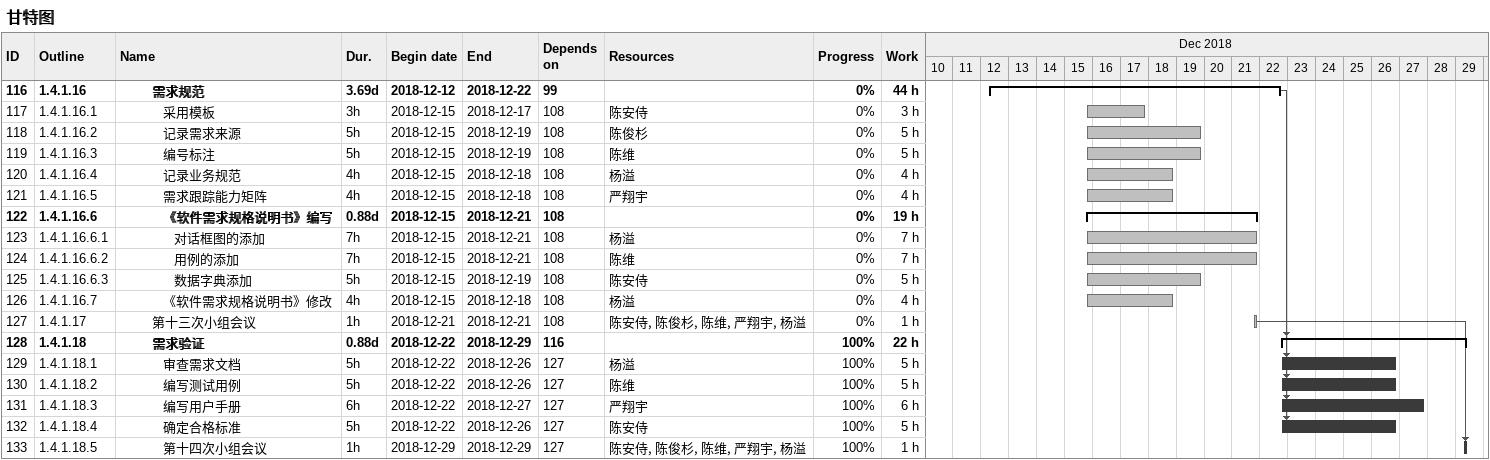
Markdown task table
甘特图

| ID | WBS | Task | Duration | Start | Finish | Predecessors | Resources | % complete | Work (h) |
|---|---|---|---|---|---|---|---|---|---|
| 116 | 1.4.1.16 | **需求规范** | 3.69d | 2018-12-12 | 2018-12-22 | 99 |  | 0 | 44 |
| 117 | 1.4.1.16.1 | 采用模板 | 3h | 2018-12-15 | 2018-12-17 | 108 | 陈安侍 | 0 | 3 |
| 118 | 1.4.1.16.2 | 记录需求来源 | 5h | 2018-12-15 | 2018-12-19 | 108 | 陈俊杉 | 0 | 5 |
| 119 | 1.4.1.16.3 | 编号标注 | 5h | 2018-12-15 | 2018-12-19 | 108 | 陈维 | 0 | 5 |
| 120 | 1.4.1.16.4 | 记录业务规范 | 4h | 2018-12-15 | 2018-12-18 | 108 | 杨溢 | 0 | 4 |
| 121 | 1.4.1.16.5 | 需求跟踪能力矩阵 | 4h | 2018-12-15 | 2018-12-18 | 108 | 严翔宇 | 0 | 4 |
| 122 | 1.4.1.16.6 | **《软件需求规格说明书》编写** | 0.88d | 2018-12-15 | 2018-12-21 | 108 |  | 0 | 19 |
| 123 | 1.4.1.16.6.1 | 对话框图的添加 | 7h | 2018-12-15 | 2018-12-21 | 108 | 杨溢 | 0 | 7 |
| 124 | 1.4.1.16.6.2 | 用例的添加 | 7h | 2018-12-15 | 2018-12-21 | 108 | 陈维 | 0 | 7 |
| 125 | 1.4.1.16.6.3 | 数据字典添加 | 5h | 2018-12-15 | 2018-12-19 | 108 | 陈安侍 | 0 | 5 |
| 126 | 1.4.1.16.7 | 《软件需求规格说明书》修改 | 4h | 2018-12-15 | 2018-12-18 | 108 | 杨溢 | 0 | 4 |
| 127 | 1.4.1.17 | 第十三次小组会议 | 1h | 2018-12-21 | 2018-12-21 | 108 | 陈安侍, 陈俊杉, 陈维, 严翔宇, 杨溢 | 0 | 1 |
| 128 | 1.4.1.18 | **需求验证** | 0.88d | 2018-12-22 | 2018-12-29 | 116 |  | 100 | 22 |
| 129 | 1.4.1.18.1 | 审查需求文档 | 5h | 2018-12-22 | 2018-12-26 | 127 | 杨溢 | 100 | 5 |
| 130 | 1.4.1.18.2 | 编写测试用例 | 5h | 2018-12-22 | 2018-12-26 | 127 | 陈维 | 100 | 5 |
| 131 | 1.4.1.18.3 | 编写用户手册 | 6h | 2018-12-22 | 2018-12-27 | 127 | 严翔宇 | 100 | 6 |
| 132 | 1.4.1.18.4 | 确定合格标准 | 5h | 2018-12-22 | 2018-12-26 | 127 | 陈安侍 | 100 | 5 |
| 133 | 1.4.1.18.5 | 第十四次小组会议 | 1h | 2018-12-29 | 2018-12-29 | 127 | 陈安侍, 陈俊杉, 陈维, 严翔宇, 杨溢 | 100 | 1 |
